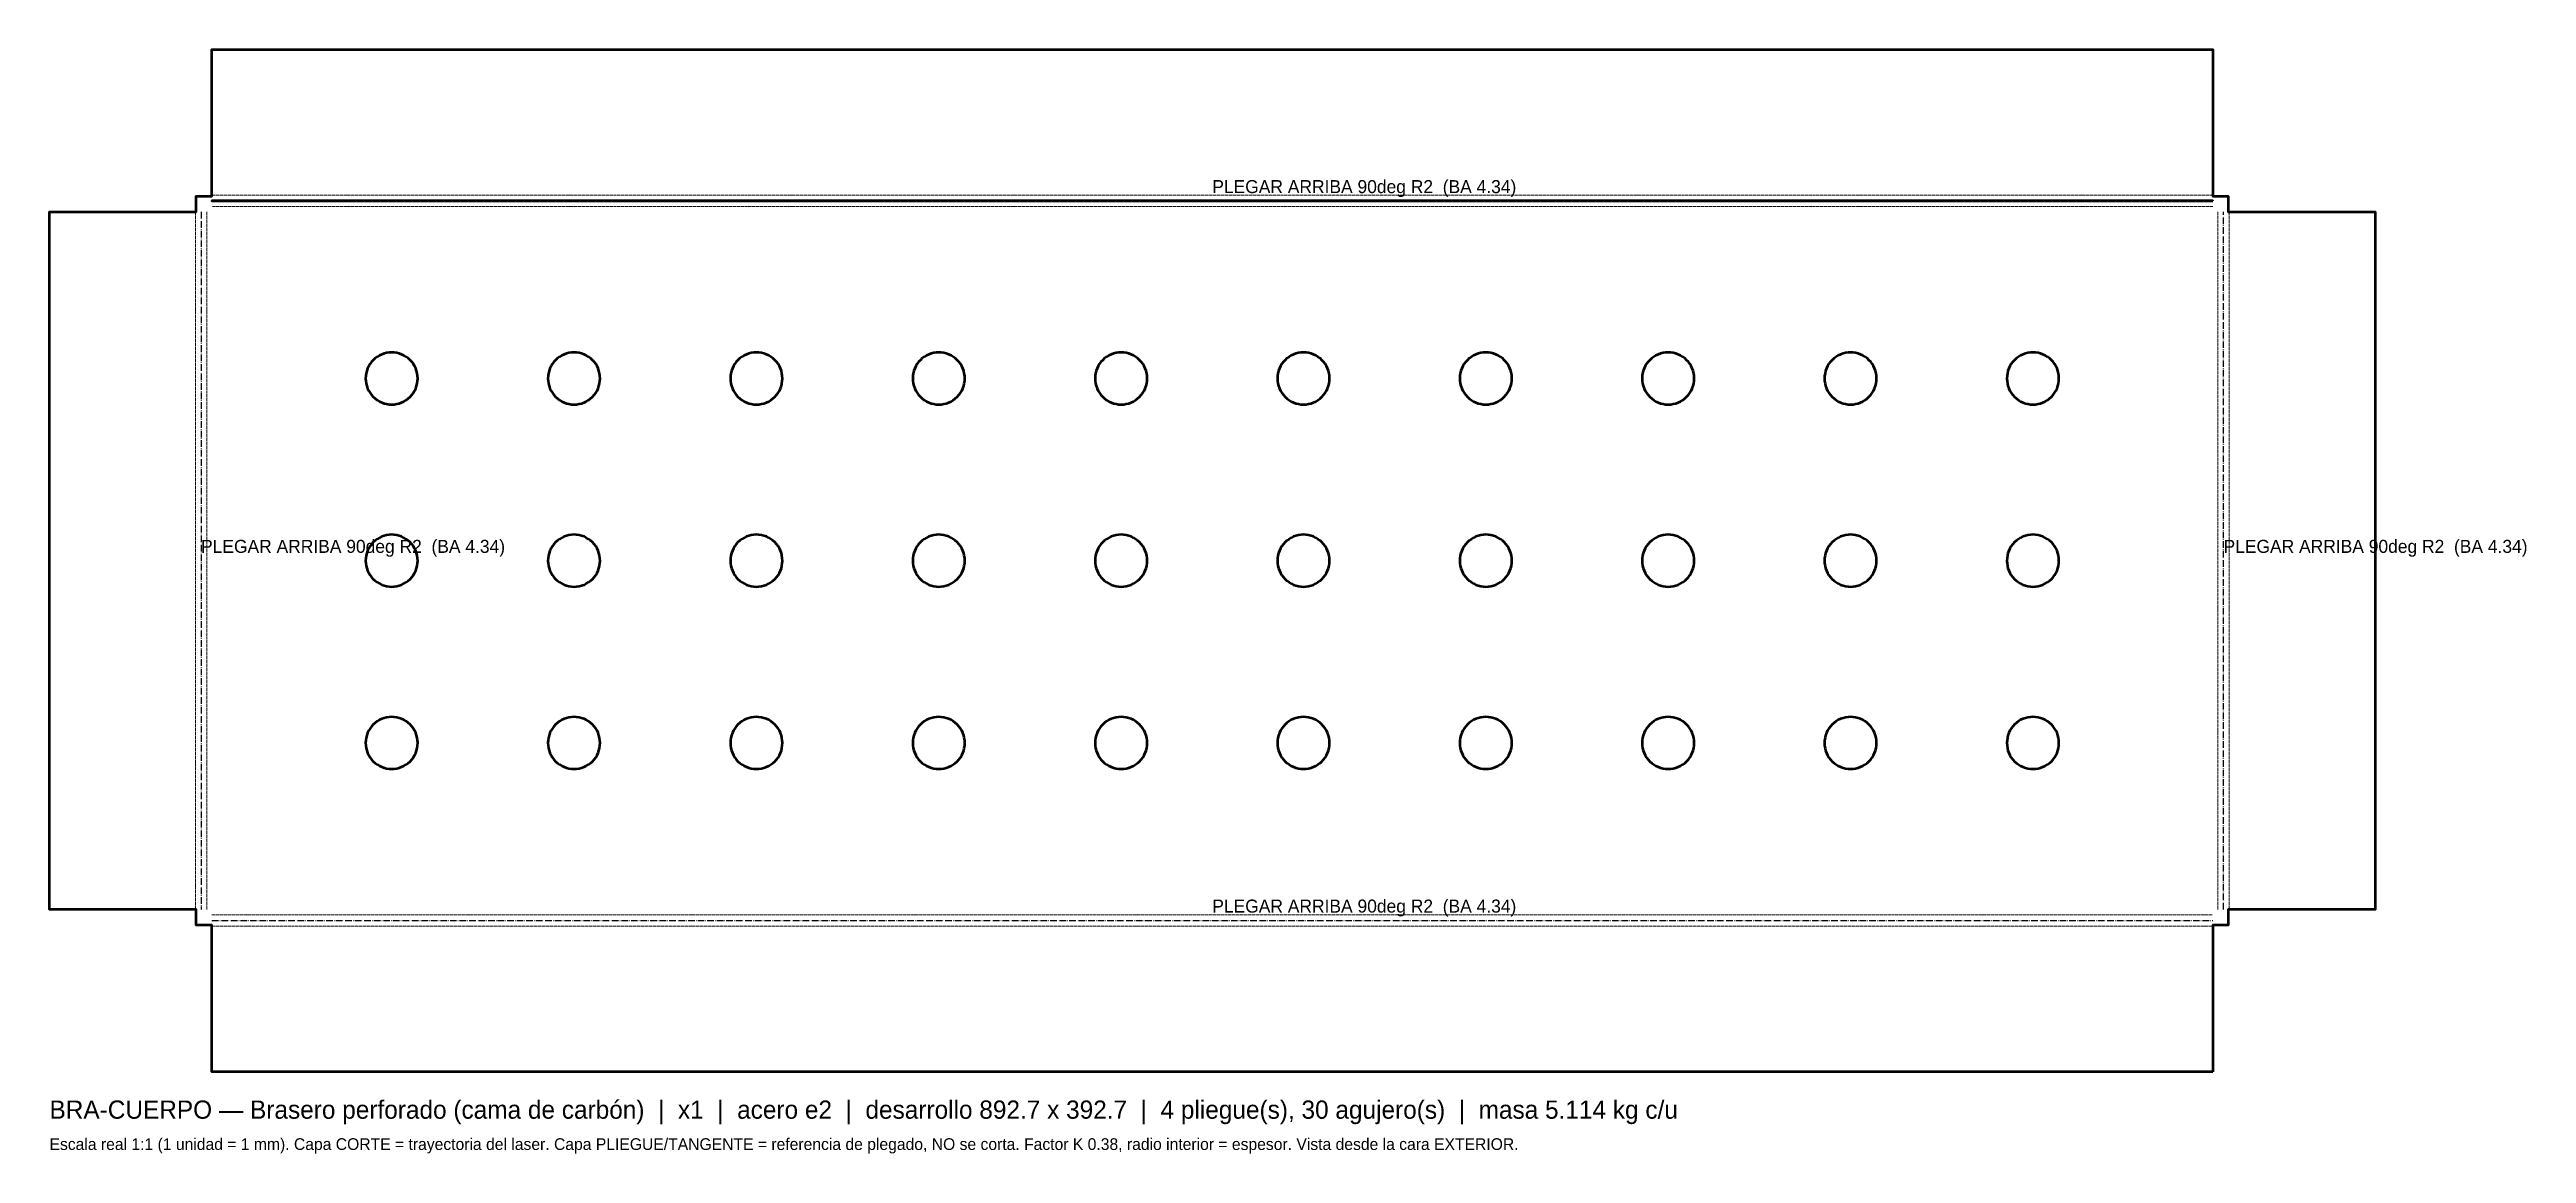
# Model space of a CAD drawing. Header units: millimetres. Extents: x -56 to 894, y -88 to 336.
import ezdxf

# ---------------------------------------------------------------- set-up
doc = ezdxf.new("R2010")
doc.units = ezdxf.units.MM
doc.linetypes.add('DASHDOT', pattern=[3.556, 2.54, -0.508, 0, -0.508])
doc.linetypes.add('DASHED', pattern=[1.524, 1.27, -0.254])
for name, color, linetype, lineweight in [('CORTE', 1, 'CONTINUOUS', 50), ('PLIEGUE', 5, 'DASHDOT', 25), ('TANGENTE', 8, 'DASHED', 13), ('TEXTO', 7, 'CONTINUOUS', 25)]:
    doc.layers.add(name, color=color, linetype=linetype, lineweight=lineweight)

msp = doc.modelspace()

# ---------------------------------------------------------------- linework, layer by layer
at = {"layer": 'CORTE'}
for points in [[(774, -56.34), (6, -56.34), (6, 0), (0, 0), (0, 6), (-56.34, 6), (-56.34, 274), (0, 274), (0, 280), (6, 280), (6, 336.34), (774, 336.34), (774, 280), (780, 280), (780, 274), (836.34, 274), (836.34, 6), (780, 6), (780, 0), (774, 0), (774, -56.34)], [(774, 278.17), (774, 278.17), (6, 278.17), (6, 278.17), (774, 278.17)], [(65.19, 211.95), (65.05, 210.98), (65, 210), (65.05, 209.02), (65.19, 208.05), (65.43, 207.1), (65.76, 206.17), (66.18, 205.29), (66.69, 204.44), (67.27, 203.66), (67.93, 202.93), (68.66, 202.27), (69.44, 201.69), (70.29, 201.18), (71.17, 200.76), (72.1, 200.43), (73.05, 200.19), (74.02, 200.05), (75, 200), (75.98, 200.05), (76.95, 200.19), (77.9, 200.43), (78.83, 200.76), (79.71, 201.18), (80.56, 201.69), (81.34, 202.27), (82.07, 202.93), (82.73, 203.66), (83.31, 204.44), (83.82, 205.29), (84.24, 206.17), (84.57, 207.1), (84.81, 208.05), (84.95, 209.02), (85, 210), (84.95, 210.98), (84.81, 211.95), (84.57, 212.9), (84.24, 213.83), (83.82, 214.71), (83.31, 215.56), (82.73, 216.34), (82.07, 217.07), (81.34, 217.73), (80.56, 218.31), (79.71, 218.82), (78.83, 219.24), (77.9, 219.57), (76.95, 219.81), (75.98, 219.95), (75, 220), (74.02, 219.95), (73.05, 219.81), (72.1, 219.57), (71.17, 219.24), (70.29, 218.82), (69.44, 218.31), (68.66, 217.73), (67.93, 217.07), (67.27, 216.34), (66.69, 215.56), (66.18, 214.71), (65.76, 213.83), (65.43, 212.9), (65.19, 211.95)], [(136.18, 214.71), (135.76, 213.83), (135.43, 212.9), (135.19, 211.95), (135.05, 210.98), (135, 210), (135.05, 209.02), (135.19, 208.05), (135.43, 207.1), (135.76, 206.17), (136.18, 205.29), (136.69, 204.44), (137.27, 203.66), (137.93, 202.93), (138.66, 202.27), (139.44, 201.69), (140.29, 201.18), (141.17, 200.76), (142.1, 200.43), (143.05, 200.19), (144.02, 200.05), (145, 200), (145.98, 200.05), (146.95, 200.19), (147.9, 200.43), (148.83, 200.76), (149.71, 201.18), (150.56, 201.69), (151.34, 202.27), (152.07, 202.93), (152.73, 203.66), (153.31, 204.44), (153.82, 205.29), (154.24, 206.17), (154.57, 207.1), (154.81, 208.05), (154.95, 209.02), (155, 210), (154.95, 210.98), (154.81, 211.95), (154.57, 212.9), (154.24, 213.83), (153.82, 214.71), (153.31, 215.56), (152.73, 216.34), (152.07, 217.07), (151.34, 217.73), (150.56, 218.31), (149.71, 218.82), (148.83, 219.24), (147.9, 219.57), (146.95, 219.81), (145.98, 219.95), (145, 220), (144.02, 219.95), (143.05, 219.81), (142.1, 219.57), (141.17, 219.24), (140.29, 218.82), (139.44, 218.31), (138.66, 217.73), (137.93, 217.07), (137.27, 216.34), (136.69, 215.56), (136.18, 214.71)], [(207.93, 217.07), (207.27, 216.34), (206.69, 215.56), (206.18, 214.71), (205.76, 213.83), (205.43, 212.9), (205.19, 211.95), (205.05, 210.98), (205, 210), (205.05, 209.02), (205.19, 208.05), (205.43, 207.1), (205.76, 206.17), (206.18, 205.29), (206.69, 204.44), (207.27, 203.66), (207.93, 202.93), (208.66, 202.27), (209.44, 201.69), (210.29, 201.18), (211.17, 200.76), (212.1, 200.43), (213.05, 200.19), (214.02, 200.05), (215, 200), (215.98, 200.05), (216.95, 200.19), (217.9, 200.43), (218.83, 200.76), (219.71, 201.18), (220.56, 201.69), (221.34, 202.27), (222.07, 202.93), (222.73, 203.66), (223.31, 204.44), (223.82, 205.29), (224.24, 206.17), (224.57, 207.1), (224.81, 208.05), (224.95, 209.02), (225, 210), (224.95, 210.98), (224.81, 211.95), (224.57, 212.9), (224.24, 213.83), (223.82, 214.71), (223.31, 215.56), (222.73, 216.34), (222.07, 217.07), (221.34, 217.73), (220.56, 218.31), (219.71, 218.82), (218.83, 219.24), (217.9, 219.57), (216.95, 219.81), (215.98, 219.95), (215, 220), (214.02, 219.95), (213.05, 219.81), (212.1, 219.57), (211.17, 219.24), (210.29, 218.82), (209.44, 218.31), (208.66, 217.73), (207.93, 217.07)], [(280.29, 218.82), (279.44, 218.31), (278.66, 217.73), (277.93, 217.07), (277.27, 216.34), (276.69, 215.56), (276.18, 214.71), (275.76, 213.83), (275.43, 212.9), (275.19, 211.95), (275.05, 210.98), (275, 210), (275.05, 209.02), (275.19, 208.05), (275.43, 207.1), (275.76, 206.17), (276.18, 205.29), (276.69, 204.44), (277.27, 203.66), (277.93, 202.93), (278.66, 202.27), (279.44, 201.69), (280.29, 201.18), (281.17, 200.76), (282.1, 200.43), (283.05, 200.19), (284.02, 200.05), (285, 200), (285.98, 200.05), (286.95, 200.19), (287.9, 200.43), (288.83, 200.76), (289.71, 201.18), (290.56, 201.69), (291.34, 202.27), (292.07, 202.93), (292.73, 203.66), (293.31, 204.44), (293.82, 205.29), (294.24, 206.17), (294.57, 207.1), (294.81, 208.05), (294.95, 209.02), (295, 210), (294.95, 210.98), (294.81, 211.95), (294.57, 212.9), (294.24, 213.83), (293.82, 214.71), (293.31, 215.56), (292.73, 216.34), (292.07, 217.07), (291.34, 217.73), (290.56, 218.31), (289.71, 218.82), (288.83, 219.24), (287.9, 219.57), (286.95, 219.81), (285.98, 219.95), (285, 220), (284.02, 219.95), (283.05, 219.81), (282.1, 219.57), (281.17, 219.24), (280.29, 218.82)], [(353.05, 219.81), (352.1, 219.57), (351.17, 219.24), (350.29, 218.82), (349.44, 218.31), (348.66, 217.73), (347.93, 217.07), (347.27, 216.34), (346.69, 215.56), (346.18, 214.71), (345.76, 213.83), (345.43, 212.9), (345.19, 211.95), (345.05, 210.98), (345, 210), (345.05, 209.02), (345.19, 208.05), (345.43, 207.1), (345.76, 206.17), (346.18, 205.29), (346.69, 204.44), (347.27, 203.66), (347.93, 202.93), (348.66, 202.27), (349.44, 201.69), (350.29, 201.18), (351.17, 200.76), (352.1, 200.43), (353.05, 200.19), (354.02, 200.05), (355, 200), (355.98, 200.05), (356.95, 200.19), (357.9, 200.43), (358.83, 200.76), (359.71, 201.18), (360.56, 201.69), (361.34, 202.27), (362.07, 202.93), (362.73, 203.66), (363.31, 204.44), (363.82, 205.29), (364.24, 206.17), (364.57, 207.1), (364.81, 208.05), (364.95, 209.02), (365, 210), (364.95, 210.98), (364.81, 211.95), (364.57, 212.9), (364.24, 213.83), (363.82, 214.71), (363.31, 215.56), (362.73, 216.34), (362.07, 217.07), (361.34, 217.73), (360.56, 218.31), (359.71, 218.82), (358.83, 219.24), (357.9, 219.57), (356.95, 219.81), (355.98, 219.95), (355, 220), (354.02, 219.95), (353.05, 219.81)], [(425.98, 219.95), (425, 220), (424.02, 219.95), (423.05, 219.81), (422.1, 219.57), (421.17, 219.24), (420.29, 218.82), (419.44, 218.31), (418.66, 217.73), (417.93, 217.07), (417.27, 216.34), (416.69, 215.56), (416.18, 214.71), (415.76, 213.83), (415.43, 212.9), (415.19, 211.95), (415.05, 210.98), (415, 210), (415.05, 209.02), (415.19, 208.05), (415.43, 207.1), (415.76, 206.17), (416.18, 205.29), (416.69, 204.44), (417.27, 203.66), (417.93, 202.93), (418.66, 202.27), (419.44, 201.69), (420.29, 201.18), (421.17, 200.76), (422.1, 200.43), (423.05, 200.19), (424.02, 200.05), (425, 200), (425.98, 200.05), (426.95, 200.19), (427.9, 200.43), (428.83, 200.76), (429.71, 201.18), (430.56, 201.69), (431.34, 202.27), (432.07, 202.93), (432.73, 203.66), (433.31, 204.44), (433.82, 205.29), (434.24, 206.17), (434.57, 207.1), (434.81, 208.05), (434.95, 209.02), (435, 210), (434.95, 210.98), (434.81, 211.95), (434.57, 212.9), (434.24, 213.83), (433.82, 214.71), (433.31, 215.56), (432.73, 216.34), (432.07, 217.07), (431.34, 217.73), (430.56, 218.31), (429.71, 218.82), (428.83, 219.24), (427.9, 219.57), (426.95, 219.81), (425.98, 219.95)], [(498.83, 219.24), (497.9, 219.57), (496.95, 219.81), (495.98, 219.95), (495, 220), (494.02, 219.95), (493.05, 219.81), (492.1, 219.57), (491.17, 219.24), (490.29, 218.82), (489.44, 218.31), (488.66, 217.73), (487.93, 217.07), (487.27, 216.34), (486.69, 215.56), (486.18, 214.71), (485.76, 213.83), (485.43, 212.9), (485.19, 211.95), (485.05, 210.98), (485, 210), (485.05, 209.02), (485.19, 208.05), (485.43, 207.1), (485.76, 206.17), (486.18, 205.29), (486.69, 204.44), (487.27, 203.66), (487.93, 202.93), (488.66, 202.27), (489.44, 201.69), (490.29, 201.18), (491.17, 200.76), (492.1, 200.43), (493.05, 200.19), (494.02, 200.05), (495, 200), (495.98, 200.05), (496.95, 200.19), (497.9, 200.43), (498.83, 200.76), (499.71, 201.18), (500.56, 201.69), (501.34, 202.27), (502.07, 202.93), (502.73, 203.66), (503.31, 204.44), (503.82, 205.29), (504.24, 206.17), (504.57, 207.1), (504.81, 208.05), (504.95, 209.02), (505, 210), (504.95, 210.98), (504.81, 211.95), (504.57, 212.9), (504.24, 213.83), (503.82, 214.71), (503.31, 215.56), (502.73, 216.34), (502.07, 217.07), (501.34, 217.73), (500.56, 218.31), (499.71, 218.82), (498.83, 219.24)], [(571.34, 217.73), (570.56, 218.31), (569.71, 218.82), (568.83, 219.24), (567.9, 219.57), (566.95, 219.81), (565.98, 219.95), (565, 220), (564.02, 219.95), (563.05, 219.81), (562.1, 219.57), (561.17, 219.24), (560.29, 218.82), (559.44, 218.31), (558.66, 217.73), (557.93, 217.07), (557.27, 216.34), (556.69, 215.56), (556.18, 214.71), (555.76, 213.83), (555.43, 212.9), (555.19, 211.95), (555.05, 210.98), (555, 210), (555.05, 209.02), (555.19, 208.05), (555.43, 207.1), (555.76, 206.17), (556.18, 205.29), (556.69, 204.44), (557.27, 203.66), (557.93, 202.93), (558.66, 202.27), (559.44, 201.69), (560.29, 201.18), (561.17, 200.76), (562.1, 200.43), (563.05, 200.19), (564.02, 200.05), (565, 200), (565.98, 200.05), (566.95, 200.19), (567.9, 200.43), (568.83, 200.76), (569.71, 201.18), (570.56, 201.69), (571.34, 202.27), (572.07, 202.93), (572.73, 203.66), (573.31, 204.44), (573.82, 205.29), (574.24, 206.17), (574.57, 207.1), (574.81, 208.05), (574.95, 209.02), (575, 210), (574.95, 210.98), (574.81, 211.95), (574.57, 212.9), (574.24, 213.83), (573.82, 214.71), (573.31, 215.56), (572.73, 216.34), (572.07, 217.07), (571.34, 217.73)], [(643.31, 215.56), (642.73, 216.34), (642.07, 217.07), (641.34, 217.73), (640.56, 218.31), (639.71, 218.82), (638.83, 219.24), (637.9, 219.57), (636.95, 219.81), (635.98, 219.95), (635, 220), (634.02, 219.95), (633.05, 219.81), (632.1, 219.57), (631.17, 219.24), (630.29, 218.82), (629.44, 218.31), (628.66, 217.73), (627.93, 217.07), (627.27, 216.34), (626.69, 215.56), (626.18, 214.71), (625.76, 213.83), (625.43, 212.9), (625.19, 211.95), (625.05, 210.98), (625, 210), (625.05, 209.02), (625.19, 208.05), (625.43, 207.1), (625.76, 206.17), (626.18, 205.29), (626.69, 204.44), (627.27, 203.66), (627.93, 202.93), (628.66, 202.27), (629.44, 201.69), (630.29, 201.18), (631.17, 200.76), (632.1, 200.43), (633.05, 200.19), (634.02, 200.05), (635, 200), (635.98, 200.05), (636.95, 200.19), (637.9, 200.43), (638.83, 200.76), (639.71, 201.18), (640.56, 201.69), (641.34, 202.27), (642.07, 202.93), (642.73, 203.66), (643.31, 204.44), (643.82, 205.29), (644.24, 206.17), (644.57, 207.1), (644.81, 208.05), (644.95, 209.02), (645, 210), (644.95, 210.98), (644.81, 211.95), (644.57, 212.9), (644.24, 213.83), (643.82, 214.71), (643.31, 215.56)], [(714.57, 212.9), (714.24, 213.83), (713.82, 214.71), (713.31, 215.56), (712.73, 216.34), (712.07, 217.07), (711.34, 217.73), (710.56, 218.31), (709.71, 218.82), (708.83, 219.24), (707.9, 219.57), (706.95, 219.81), (705.98, 219.95), (705, 220), (704.02, 219.95), (703.05, 219.81), (702.1, 219.57), (701.17, 219.24), (700.29, 218.82), (699.44, 218.31), (698.66, 217.73), (697.93, 217.07), (697.27, 216.34), (696.69, 215.56), (696.18, 214.71), (695.76, 213.83), (695.43, 212.9), (695.19, 211.95), (695.05, 210.98), (695, 210), (695.05, 209.02), (695.19, 208.05), (695.43, 207.1), (695.76, 206.17), (696.18, 205.29), (696.69, 204.44), (697.27, 203.66), (697.93, 202.93), (698.66, 202.27), (699.44, 201.69), (700.29, 201.18), (701.17, 200.76), (702.1, 200.43), (703.05, 200.19), (704.02, 200.05), (705, 200), (705.98, 200.05), (706.95, 200.19), (707.9, 200.43), (708.83, 200.76), (709.71, 201.18), (710.56, 201.69), (711.34, 202.27), (712.07, 202.93), (712.73, 203.66), (713.31, 204.44), (713.82, 205.29), (714.24, 206.17), (714.57, 207.1), (714.81, 208.05), (714.95, 209.02), (715, 210), (714.95, 210.98), (714.81, 211.95), (714.57, 212.9)], [(65.05, 140.98), (65, 140), (65.05, 139.02), (65.19, 138.05), (65.43, 137.1), (65.76, 136.17), (66.18, 135.29), (66.69, 134.44), (67.27, 133.66), (67.93, 132.93), (68.66, 132.27), (69.44, 131.69), (70.29, 131.18), (71.17, 130.76), (72.1, 130.43), (73.05, 130.19), (74.02, 130.05), (75, 130), (75.98, 130.05), (76.95, 130.19), (77.9, 130.43), (78.83, 130.76), (79.71, 131.18), (80.56, 131.69), (81.34, 132.27), (82.07, 132.93), (82.73, 133.66), (83.31, 134.44), (83.82, 135.29), (84.24, 136.17), (84.57, 137.1), (84.81, 138.05), (84.95, 139.02), (85, 140), (84.95, 140.98), (84.81, 141.95), (84.57, 142.9), (84.24, 143.83), (83.82, 144.71), (83.31, 145.56), (82.73, 146.34), (82.07, 147.07), (81.34, 147.73), (80.56, 148.31), (79.71, 148.82), (78.83, 149.24), (77.9, 149.57), (76.95, 149.81), (75.98, 149.95), (75, 150), (74.02, 149.95), (73.05, 149.81), (72.1, 149.57), (71.17, 149.24), (70.29, 148.82), (69.44, 148.31), (68.66, 147.73), (67.93, 147.07), (67.27, 146.34), (66.69, 145.56), (66.18, 144.71), (65.76, 143.83), (65.43, 142.9), (65.19, 141.95), (65.05, 140.98)], [(135.76, 143.83), (135.43, 142.9), (135.19, 141.95), (135.05, 140.98), (135, 140), (135.05, 139.02), (135.19, 138.05), (135.43, 137.1), (135.76, 136.17), (136.18, 135.29), (136.69, 134.44), (137.27, 133.66), (137.93, 132.93), (138.66, 132.27), (139.44, 131.69), (140.29, 131.18), (141.17, 130.76), (142.1, 130.43), (143.05, 130.19), (144.02, 130.05), (145, 130), (145.98, 130.05), (146.95, 130.19), (147.9, 130.43), (148.83, 130.76), (149.71, 131.18), (150.56, 131.69), (151.34, 132.27), (152.07, 132.93), (152.73, 133.66), (153.31, 134.44), (153.82, 135.29), (154.24, 136.17), (154.57, 137.1), (154.81, 138.05), (154.95, 139.02), (155, 140), (154.95, 140.98), (154.81, 141.95), (154.57, 142.9), (154.24, 143.83), (153.82, 144.71), (153.31, 145.56), (152.73, 146.34), (152.07, 147.07), (151.34, 147.73), (150.56, 148.31), (149.71, 148.82), (148.83, 149.24), (147.9, 149.57), (146.95, 149.81), (145.98, 149.95), (145, 150), (144.02, 149.95), (143.05, 149.81), (142.1, 149.57), (141.17, 149.24), (140.29, 148.82), (139.44, 148.31), (138.66, 147.73), (137.93, 147.07), (137.27, 146.34), (136.69, 145.56), (136.18, 144.71), (135.76, 143.83)], [(207.27, 146.34), (206.69, 145.56), (206.18, 144.71), (205.76, 143.83), (205.43, 142.9), (205.19, 141.95), (205.05, 140.98), (205, 140), (205.05, 139.02), (205.19, 138.05), (205.43, 137.1), (205.76, 136.17), (206.18, 135.29), (206.69, 134.44), (207.27, 133.66), (207.93, 132.93), (208.66, 132.27), (209.44, 131.69), (210.29, 131.18), (211.17, 130.76), (212.1, 130.43), (213.05, 130.19), (214.02, 130.05), (215, 130), (215.98, 130.05), (216.95, 130.19), (217.9, 130.43), (218.83, 130.76), (219.71, 131.18), (220.56, 131.69), (221.34, 132.27), (222.07, 132.93), (222.73, 133.66), (223.31, 134.44), (223.82, 135.29), (224.24, 136.17), (224.57, 137.1), (224.81, 138.05), (224.95, 139.02), (225, 140), (224.95, 140.98), (224.81, 141.95), (224.57, 142.9), (224.24, 143.83), (223.82, 144.71), (223.31, 145.56), (222.73, 146.34), (222.07, 147.07), (221.34, 147.73), (220.56, 148.31), (219.71, 148.82), (218.83, 149.24), (217.9, 149.57), (216.95, 149.81), (215.98, 149.95), (215, 150), (214.02, 149.95), (213.05, 149.81), (212.1, 149.57), (211.17, 149.24), (210.29, 148.82), (209.44, 148.31), (208.66, 147.73), (207.93, 147.07), (207.27, 146.34)], [(279.44, 148.31), (278.66, 147.73), (277.93, 147.07), (277.27, 146.34), (276.69, 145.56), (276.18, 144.71), (275.76, 143.83), (275.43, 142.9), (275.19, 141.95), (275.05, 140.98), (275, 140), (275.05, 139.02), (275.19, 138.05), (275.43, 137.1), (275.76, 136.17), (276.18, 135.29), (276.69, 134.44), (277.27, 133.66), (277.93, 132.93), (278.66, 132.27), (279.44, 131.69), (280.29, 131.18), (281.17, 130.76), (282.1, 130.43), (283.05, 130.19), (284.02, 130.05), (285, 130), (285.98, 130.05), (286.95, 130.19), (287.9, 130.43), (288.83, 130.76), (289.71, 131.18), (290.56, 131.69), (291.34, 132.27), (292.07, 132.93), (292.73, 133.66), (293.31, 134.44), (293.82, 135.29), (294.24, 136.17), (294.57, 137.1), (294.81, 138.05), (294.95, 139.02), (295, 140), (294.95, 140.98), (294.81, 141.95), (294.57, 142.9), (294.24, 143.83), (293.82, 144.71), (293.31, 145.56), (292.73, 146.34), (292.07, 147.07), (291.34, 147.73), (290.56, 148.31), (289.71, 148.82), (288.83, 149.24), (287.9, 149.57), (286.95, 149.81), (285.98, 149.95), (285, 150), (284.02, 149.95), (283.05, 149.81), (282.1, 149.57), (281.17, 149.24), (280.29, 148.82), (279.44, 148.31)], [(352.1, 149.57), (351.17, 149.24), (350.29, 148.82), (349.44, 148.31), (348.66, 147.73), (347.93, 147.07), (347.27, 146.34), (346.69, 145.56), (346.18, 144.71), (345.76, 143.83), (345.43, 142.9), (345.19, 141.95), (345.05, 140.98), (345, 140), (345.05, 139.02), (345.19, 138.05), (345.43, 137.1), (345.76, 136.17), (346.18, 135.29), (346.69, 134.44), (347.27, 133.66), (347.93, 132.93), (348.66, 132.27), (349.44, 131.69), (350.29, 131.18), (351.17, 130.76), (352.1, 130.43), (353.05, 130.19), (354.02, 130.05), (355, 130), (355.98, 130.05), (356.95, 130.19), (357.9, 130.43), (358.83, 130.76), (359.71, 131.18), (360.56, 131.69), (361.34, 132.27), (362.07, 132.93), (362.73, 133.66), (363.31, 134.44), (363.82, 135.29), (364.24, 136.17), (364.57, 137.1), (364.81, 138.05), (364.95, 139.02), (365, 140), (364.95, 140.98), (364.81, 141.95), (364.57, 142.9), (364.24, 143.83), (363.82, 144.71), (363.31, 145.56), (362.73, 146.34), (362.07, 147.07), (361.34, 147.73), (360.56, 148.31), (359.71, 148.82), (358.83, 149.24), (357.9, 149.57), (356.95, 149.81), (355.98, 149.95), (355, 150), (354.02, 149.95), (353.05, 149.81), (352.1, 149.57)], [(425, 150), (424.02, 149.95), (423.05, 149.81), (422.1, 149.57), (421.17, 149.24), (420.29, 148.82), (419.44, 148.31), (418.66, 147.73), (417.93, 147.07), (417.27, 146.34), (416.69, 145.56), (416.18, 144.71), (415.76, 143.83), (415.43, 142.9), (415.19, 141.95), (415.05, 140.98), (415, 140), (415.05, 139.02), (415.19, 138.05), (415.43, 137.1), (415.76, 136.17), (416.18, 135.29), (416.69, 134.44), (417.27, 133.66), (417.93, 132.93), (418.66, 132.27), (419.44, 131.69), (420.29, 131.18), (421.17, 130.76), (422.1, 130.43), (423.05, 130.19), (424.02, 130.05), (425, 130), (425.98, 130.05), (426.95, 130.19), (427.9, 130.43), (428.83, 130.76), (429.71, 131.18), (430.56, 131.69), (431.34, 132.27), (432.07, 132.93), (432.73, 133.66), (433.31, 134.44), (433.82, 135.29), (434.24, 136.17), (434.57, 137.1), (434.81, 138.05), (434.95, 139.02), (435, 140), (434.95, 140.98), (434.81, 141.95), (434.57, 142.9), (434.24, 143.83), (433.82, 144.71), (433.31, 145.56), (432.73, 146.34), (432.07, 147.07), (431.34, 147.73), (430.56, 148.31), (429.71, 148.82), (428.83, 149.24), (427.9, 149.57), (426.95, 149.81), (425.98, 149.95), (425, 150)], [(497.9, 149.57), (496.95, 149.81), (495.98, 149.95), (495, 150), (494.02, 149.95), (493.05, 149.81), (492.1, 149.57), (491.17, 149.24), (490.29, 148.82), (489.44, 148.31), (488.66, 147.73), (487.93, 147.07), (487.27, 146.34), (486.69, 145.56), (486.18, 144.71), (485.76, 143.83), (485.43, 142.9), (485.19, 141.95), (485.05, 140.98), (485, 140), (485.05, 139.02), (485.19, 138.05), (485.43, 137.1), (485.76, 136.17), (486.18, 135.29), (486.69, 134.44), (487.27, 133.66), (487.93, 132.93), (488.66, 132.27), (489.44, 131.69), (490.29, 131.18), (491.17, 130.76), (492.1, 130.43), (493.05, 130.19), (494.02, 130.05), (495, 130), (495.98, 130.05), (496.95, 130.19), (497.9, 130.43), (498.83, 130.76), (499.71, 131.18), (500.56, 131.69), (501.34, 132.27), (502.07, 132.93), (502.73, 133.66), (503.31, 134.44), (503.82, 135.29), (504.24, 136.17), (504.57, 137.1), (504.81, 138.05), (504.95, 139.02), (505, 140), (504.95, 140.98), (504.81, 141.95), (504.57, 142.9), (504.24, 143.83), (503.82, 144.71), (503.31, 145.56), (502.73, 146.34), (502.07, 147.07), (501.34, 147.73), (500.56, 148.31), (499.71, 148.82), (498.83, 149.24), (497.9, 149.57)], [(570.56, 148.31), (569.71, 148.82), (568.83, 149.24), (567.9, 149.57), (566.95, 149.81), (565.98, 149.95), (565, 150), (564.02, 149.95), (563.05, 149.81), (562.1, 149.57), (561.17, 149.24), (560.29, 148.82), (559.44, 148.31), (558.66, 147.73), (557.93, 147.07), (557.27, 146.34), (556.69, 145.56), (556.18, 144.71), (555.76, 143.83), (555.43, 142.9), (555.19, 141.95), (555.05, 140.98), (555, 140), (555.05, 139.02), (555.19, 138.05), (555.43, 137.1), (555.76, 136.17), (556.18, 135.29), (556.69, 134.44), (557.27, 133.66), (557.93, 132.93), (558.66, 132.27), (559.44, 131.69), (560.29, 131.18), (561.17, 130.76), (562.1, 130.43), (563.05, 130.19), (564.02, 130.05), (565, 130), (565.98, 130.05), (566.95, 130.19), (567.9, 130.43), (568.83, 130.76), (569.71, 131.18), (570.56, 131.69), (571.34, 132.27), (572.07, 132.93), (572.73, 133.66), (573.31, 134.44), (573.82, 135.29), (574.24, 136.17), (574.57, 137.1), (574.81, 138.05), (574.95, 139.02), (575, 140), (574.95, 140.98), (574.81, 141.95), (574.57, 142.9), (574.24, 143.83), (573.82, 144.71), (573.31, 145.56), (572.73, 146.34), (572.07, 147.07), (571.34, 147.73), (570.56, 148.31)], [(642.73, 146.34), (642.07, 147.07), (641.34, 147.73), (640.56, 148.31), (639.71, 148.82), (638.83, 149.24), (637.9, 149.57), (636.95, 149.81), (635.98, 149.95), (635, 150), (634.02, 149.95), (633.05, 149.81), (632.1, 149.57), (631.17, 149.24), (630.29, 148.82), (629.44, 148.31), (628.66, 147.73), (627.93, 147.07), (627.27, 146.34), (626.69, 145.56), (626.18, 144.71), (625.76, 143.83), (625.43, 142.9), (625.19, 141.95), (625.05, 140.98), (625, 140), (625.05, 139.02), (625.19, 138.05), (625.43, 137.1), (625.76, 136.17), (626.18, 135.29), (626.69, 134.44), (627.27, 133.66), (627.93, 132.93), (628.66, 132.27), (629.44, 131.69), (630.29, 131.18), (631.17, 130.76), (632.1, 130.43), (633.05, 130.19), (634.02, 130.05), (635, 130), (635.98, 130.05), (636.95, 130.19), (637.9, 130.43), (638.83, 130.76), (639.71, 131.18), (640.56, 131.69), (641.34, 132.27), (642.07, 132.93), (642.73, 133.66), (643.31, 134.44), (643.82, 135.29), (644.24, 136.17), (644.57, 137.1), (644.81, 138.05), (644.95, 139.02), (645, 140), (644.95, 140.98), (644.81, 141.95), (644.57, 142.9), (644.24, 143.83), (643.82, 144.71), (643.31, 145.56), (642.73, 146.34)], [(714.24, 143.83), (713.82, 144.71), (713.31, 145.56), (712.73, 146.34), (712.07, 147.07), (711.34, 147.73), (710.56, 148.31), (709.71, 148.82), (708.83, 149.24), (707.9, 149.57), (706.95, 149.81), (705.98, 149.95), (705, 150), (704.02, 149.95), (703.05, 149.81), (702.1, 149.57), (701.17, 149.24), (700.29, 148.82), (699.44, 148.31), (698.66, 147.73), (697.93, 147.07), (697.27, 146.34), (696.69, 145.56), (696.18, 144.71), (695.76, 143.83), (695.43, 142.9), (695.19, 141.95), (695.05, 140.98), (695, 140), (695.05, 139.02), (695.19, 138.05), (695.43, 137.1), (695.76, 136.17), (696.18, 135.29), (696.69, 134.44), (697.27, 133.66), (697.93, 132.93), (698.66, 132.27), (699.44, 131.69), (700.29, 131.18), (701.17, 130.76), (702.1, 130.43), (703.05, 130.19), (704.02, 130.05), (705, 130), (705.98, 130.05), (706.95, 130.19), (707.9, 130.43), (708.83, 130.76), (709.71, 131.18), (710.56, 131.69), (711.34, 132.27), (712.07, 132.93), (712.73, 133.66), (713.31, 134.44), (713.82, 135.29), (714.24, 136.17), (714.57, 137.1), (714.81, 138.05), (714.95, 139.02), (715, 140), (714.95, 140.98), (714.81, 141.95), (714.57, 142.9), (714.24, 143.83)], [(65, 70), (65.05, 69.02), (65.19, 68.05), (65.43, 67.1), (65.76, 66.17), (66.18, 65.29), (66.69, 64.44), (67.27, 63.66), (67.93, 62.93), (68.66, 62.27), (69.44, 61.69), (70.29, 61.18), (71.17, 60.76), (72.1, 60.43), (73.05, 60.19), (74.02, 60.05), (75, 60), (75.98, 60.05), (76.95, 60.19), (77.9, 60.43), (78.83, 60.76), (79.71, 61.18), (80.56, 61.69), (81.34, 62.27), (82.07, 62.93), (82.73, 63.66), (83.31, 64.44), (83.82, 65.29), (84.24, 66.17), (84.57, 67.1), (84.81, 68.05), (84.95, 69.02), (85, 70), (84.95, 70.98), (84.81, 71.95), (84.57, 72.9), (84.24, 73.83), (83.82, 74.71), (83.31, 75.56), (82.73, 76.34), (82.07, 77.07), (81.34, 77.73), (80.56, 78.31), (79.71, 78.82), (78.83, 79.24), (77.9, 79.57), (76.95, 79.81), (75.98, 79.95), (75, 80), (74.02, 79.95), (73.05, 79.81), (72.1, 79.57), (71.17, 79.24), (70.29, 78.82), (69.44, 78.31), (68.66, 77.73), (67.93, 77.07), (67.27, 76.34), (66.69, 75.56), (66.18, 74.71), (65.76, 73.83), (65.43, 72.9), (65.19, 71.95), (65.05, 70.98), (65, 70)], [(135.43, 72.9), (135.19, 71.95), (135.05, 70.98), (135, 70), (135.05, 69.02), (135.19, 68.05), (135.43, 67.1), (135.76, 66.17), (136.18, 65.29), (136.69, 64.44), (137.27, 63.66), (137.93, 62.93), (138.66, 62.27), (139.44, 61.69), (140.29, 61.18), (141.17, 60.76), (142.1, 60.43), (143.05, 60.19), (144.02, 60.05), (145, 60), (145.98, 60.05), (146.95, 60.19), (147.9, 60.43), (148.83, 60.76), (149.71, 61.18), (150.56, 61.69), (151.34, 62.27), (152.07, 62.93), (152.73, 63.66), (153.31, 64.44), (153.82, 65.29), (154.24, 66.17), (154.57, 67.1), (154.81, 68.05), (154.95, 69.02), (155, 70), (154.95, 70.98), (154.81, 71.95), (154.57, 72.9), (154.24, 73.83), (153.82, 74.71), (153.31, 75.56), (152.73, 76.34), (152.07, 77.07), (151.34, 77.73), (150.56, 78.31), (149.71, 78.82), (148.83, 79.24), (147.9, 79.57), (146.95, 79.81), (145.98, 79.95), (145, 80), (144.02, 79.95), (143.05, 79.81), (142.1, 79.57), (141.17, 79.24), (140.29, 78.82), (139.44, 78.31), (138.66, 77.73), (137.93, 77.07), (137.27, 76.34), (136.69, 75.56), (136.18, 74.71), (135.76, 73.83), (135.43, 72.9)], [(206.69, 75.56), (206.18, 74.71), (205.76, 73.83), (205.43, 72.9), (205.19, 71.95), (205.05, 70.98), (205, 70), (205.05, 69.02), (205.19, 68.05), (205.43, 67.1), (205.76, 66.17), (206.18, 65.29), (206.69, 64.44), (207.27, 63.66), (207.93, 62.93), (208.66, 62.27), (209.44, 61.69), (210.29, 61.18), (211.17, 60.76), (212.1, 60.43), (213.05, 60.19), (214.02, 60.05), (215, 60), (215.98, 60.05), (216.95, 60.19), (217.9, 60.43), (218.83, 60.76), (219.71, 61.18), (220.56, 61.69), (221.34, 62.27), (222.07, 62.93), (222.73, 63.66), (223.31, 64.44), (223.82, 65.29), (224.24, 66.17), (224.57, 67.1), (224.81, 68.05), (224.95, 69.02), (225, 70), (224.95, 70.98), (224.81, 71.95), (224.57, 72.9), (224.24, 73.83), (223.82, 74.71), (223.31, 75.56), (222.73, 76.34), (222.07, 77.07), (221.34, 77.73), (220.56, 78.31), (219.71, 78.82), (218.83, 79.24), (217.9, 79.57), (216.95, 79.81), (215.98, 79.95), (215, 80), (214.02, 79.95), (213.05, 79.81), (212.1, 79.57), (211.17, 79.24), (210.29, 78.82), (209.44, 78.31), (208.66, 77.73), (207.93, 77.07), (207.27, 76.34), (206.69, 75.56)], [(278.66, 77.73), (277.93, 77.07), (277.27, 76.34), (276.69, 75.56), (276.18, 74.71), (275.76, 73.83), (275.43, 72.9), (275.19, 71.95), (275.05, 70.98), (275, 70), (275.05, 69.02), (275.19, 68.05), (275.43, 67.1), (275.76, 66.17), (276.18, 65.29), (276.69, 64.44), (277.27, 63.66), (277.93, 62.93), (278.66, 62.27), (279.44, 61.69), (280.29, 61.18), (281.17, 60.76), (282.1, 60.43), (283.05, 60.19), (284.02, 60.05), (285, 60), (285.98, 60.05), (286.95, 60.19), (287.9, 60.43), (288.83, 60.76), (289.71, 61.18), (290.56, 61.69), (291.34, 62.27), (292.07, 62.93), (292.73, 63.66), (293.31, 64.44), (293.82, 65.29), (294.24, 66.17), (294.57, 67.1), (294.81, 68.05), (294.95, 69.02), (295, 70), (294.95, 70.98), (294.81, 71.95), (294.57, 72.9), (294.24, 73.83), (293.82, 74.71), (293.31, 75.56), (292.73, 76.34), (292.07, 77.07), (291.34, 77.73), (290.56, 78.31), (289.71, 78.82), (288.83, 79.24), (287.9, 79.57), (286.95, 79.81), (285.98, 79.95), (285, 80), (284.02, 79.95), (283.05, 79.81), (282.1, 79.57), (281.17, 79.24), (280.29, 78.82), (279.44, 78.31), (278.66, 77.73)], [(351.17, 79.24), (350.29, 78.82), (349.44, 78.31), (348.66, 77.73), (347.93, 77.07), (347.27, 76.34), (346.69, 75.56), (346.18, 74.71), (345.76, 73.83), (345.43, 72.9), (345.19, 71.95), (345.05, 70.98), (345, 70), (345.05, 69.02), (345.19, 68.05), (345.43, 67.1), (345.76, 66.17), (346.18, 65.29), (346.69, 64.44), (347.27, 63.66), (347.93, 62.93), (348.66, 62.27), (349.44, 61.69), (350.29, 61.18), (351.17, 60.76), (352.1, 60.43), (353.05, 60.19), (354.02, 60.05), (355, 60), (355.98, 60.05), (356.95, 60.19), (357.9, 60.43), (358.83, 60.76), (359.71, 61.18), (360.56, 61.69), (361.34, 62.27), (362.07, 62.93), (362.73, 63.66), (363.31, 64.44), (363.82, 65.29), (364.24, 66.17), (364.57, 67.1), (364.81, 68.05), (364.95, 69.02), (365, 70), (364.95, 70.98), (364.81, 71.95), (364.57, 72.9), (364.24, 73.83), (363.82, 74.71), (363.31, 75.56), (362.73, 76.34), (362.07, 77.07), (361.34, 77.73), (360.56, 78.31), (359.71, 78.82), (358.83, 79.24), (357.9, 79.57), (356.95, 79.81), (355.98, 79.95), (355, 80), (354.02, 79.95), (353.05, 79.81), (352.1, 79.57), (351.17, 79.24)], [(424.02, 79.95), (423.05, 79.81), (422.1, 79.57), (421.17, 79.24), (420.29, 78.82), (419.44, 78.31), (418.66, 77.73), (417.93, 77.07), (417.27, 76.34), (416.69, 75.56), (416.18, 74.71), (415.76, 73.83), (415.43, 72.9), (415.19, 71.95), (415.05, 70.98), (415, 70), (415.05, 69.02), (415.19, 68.05), (415.43, 67.1), (415.76, 66.17), (416.18, 65.29), (416.69, 64.44), (417.27, 63.66), (417.93, 62.93), (418.66, 62.27), (419.44, 61.69), (420.29, 61.18), (421.17, 60.76), (422.1, 60.43), (423.05, 60.19), (424.02, 60.05), (425, 60), (425.98, 60.05), (426.95, 60.19), (427.9, 60.43), (428.83, 60.76), (429.71, 61.18), (430.56, 61.69), (431.34, 62.27), (432.07, 62.93), (432.73, 63.66), (433.31, 64.44), (433.82, 65.29), (434.24, 66.17), (434.57, 67.1), (434.81, 68.05), (434.95, 69.02), (435, 70), (434.95, 70.98), (434.81, 71.95), (434.57, 72.9), (434.24, 73.83), (433.82, 74.71), (433.31, 75.56), (432.73, 76.34), (432.07, 77.07), (431.34, 77.73), (430.56, 78.31), (429.71, 78.82), (428.83, 79.24), (427.9, 79.57), (426.95, 79.81), (425.98, 79.95), (425, 80), (424.02, 79.95)], [(496.95, 79.81), (495.98, 79.95), (495, 80), (494.02, 79.95), (493.05, 79.81), (492.1, 79.57), (491.17, 79.24), (490.29, 78.82), (489.44, 78.31), (488.66, 77.73), (487.93, 77.07), (487.27, 76.34), (486.69, 75.56), (486.18, 74.71), (485.76, 73.83), (485.43, 72.9), (485.19, 71.95), (485.05, 70.98), (485, 70), (485.05, 69.02), (485.19, 68.05), (485.43, 67.1), (485.76, 66.17), (486.18, 65.29), (486.69, 64.44), (487.27, 63.66), (487.93, 62.93), (488.66, 62.27), (489.44, 61.69), (490.29, 61.18), (491.17, 60.76), (492.1, 60.43), (493.05, 60.19), (494.02, 60.05), (495, 60), (495.98, 60.05), (496.95, 60.19), (497.9, 60.43), (498.83, 60.76), (499.71, 61.18), (500.56, 61.69), (501.34, 62.27), (502.07, 62.93), (502.73, 63.66), (503.31, 64.44), (503.82, 65.29), (504.24, 66.17), (504.57, 67.1), (504.81, 68.05), (504.95, 69.02), (505, 70), (504.95, 70.98), (504.81, 71.95), (504.57, 72.9), (504.24, 73.83), (503.82, 74.71), (503.31, 75.56), (502.73, 76.34), (502.07, 77.07), (501.34, 77.73), (500.56, 78.31), (499.71, 78.82), (498.83, 79.24), (497.9, 79.57), (496.95, 79.81)], [(569.71, 78.82), (568.83, 79.24), (567.9, 79.57), (566.95, 79.81), (565.98, 79.95), (565, 80), (564.02, 79.95), (563.05, 79.81), (562.1, 79.57), (561.17, 79.24), (560.29, 78.82), (559.44, 78.31), (558.66, 77.73), (557.93, 77.07), (557.27, 76.34), (556.69, 75.56), (556.18, 74.71), (555.76, 73.83), (555.43, 72.9), (555.19, 71.95), (555.05, 70.98), (555, 70), (555.05, 69.02), (555.19, 68.05), (555.43, 67.1), (555.76, 66.17), (556.18, 65.29), (556.69, 64.44), (557.27, 63.66), (557.93, 62.93), (558.66, 62.27), (559.44, 61.69), (560.29, 61.18), (561.17, 60.76), (562.1, 60.43), (563.05, 60.19), (564.02, 60.05), (565, 60), (565.98, 60.05), (566.95, 60.19), (567.9, 60.43), (568.83, 60.76), (569.71, 61.18), (570.56, 61.69), (571.34, 62.27), (572.07, 62.93), (572.73, 63.66), (573.31, 64.44), (573.82, 65.29), (574.24, 66.17), (574.57, 67.1), (574.81, 68.05), (574.95, 69.02), (575, 70), (574.95, 70.98), (574.81, 71.95), (574.57, 72.9), (574.24, 73.83), (573.82, 74.71), (573.31, 75.56), (572.73, 76.34), (572.07, 77.07), (571.34, 77.73), (570.56, 78.31), (569.71, 78.82)], [(642.07, 77.07), (641.34, 77.73), (640.56, 78.31), (639.71, 78.82), (638.83, 79.24), (637.9, 79.57), (636.95, 79.81), (635.98, 79.95), (635, 80), (634.02, 79.95), (633.05, 79.81), (632.1, 79.57), (631.17, 79.24), (630.29, 78.82), (629.44, 78.31), (628.66, 77.73), (627.93, 77.07), (627.27, 76.34), (626.69, 75.56), (626.18, 74.71), (625.76, 73.83), (625.43, 72.9), (625.19, 71.95), (625.05, 70.98), (625, 70), (625.05, 69.02), (625.19, 68.05), (625.43, 67.1), (625.76, 66.17), (626.18, 65.29), (626.69, 64.44), (627.27, 63.66), (627.93, 62.93), (628.66, 62.27), (629.44, 61.69), (630.29, 61.18), (631.17, 60.76), (632.1, 60.43), (633.05, 60.19), (634.02, 60.05), (635, 60), (635.98, 60.05), (636.95, 60.19), (637.9, 60.43), (638.83, 60.76), (639.71, 61.18), (640.56, 61.69), (641.34, 62.27), (642.07, 62.93), (642.73, 63.66), (643.31, 64.44), (643.82, 65.29), (644.24, 66.17), (644.57, 67.1), (644.81, 68.05), (644.95, 69.02), (645, 70), (644.95, 70.98), (644.81, 71.95), (644.57, 72.9), (644.24, 73.83), (643.82, 74.71), (643.31, 75.56), (642.73, 76.34), (642.07, 77.07)], [(713.82, 74.71), (713.31, 75.56), (712.73, 76.34), (712.07, 77.07), (711.34, 77.73), (710.56, 78.31), (709.71, 78.82), (708.83, 79.24), (707.9, 79.57), (706.95, 79.81), (705.98, 79.95), (705, 80), (704.02, 79.95), (703.05, 79.81), (702.1, 79.57), (701.17, 79.24), (700.29, 78.82), (699.44, 78.31), (698.66, 77.73), (697.93, 77.07), (697.27, 76.34), (696.69, 75.56), (696.18, 74.71), (695.76, 73.83), (695.43, 72.9), (695.19, 71.95), (695.05, 70.98), (695, 70), (695.05, 69.02), (695.19, 68.05), (695.43, 67.1), (695.76, 66.17), (696.18, 65.29), (696.69, 64.44), (697.27, 63.66), (697.93, 62.93), (698.66, 62.27), (699.44, 61.69), (700.29, 61.18), (701.17, 60.76), (702.1, 60.43), (703.05, 60.19), (704.02, 60.05), (705, 60), (705.98, 60.05), (706.95, 60.19), (707.9, 60.43), (708.83, 60.76), (709.71, 61.18), (710.56, 61.69), (711.34, 62.27), (712.07, 62.93), (712.73, 63.66), (713.31, 64.44), (713.82, 65.29), (714.24, 66.17), (714.57, 67.1), (714.81, 68.05), (714.95, 69.02), (715, 70), (714.95, 70.98), (714.81, 71.95), (714.57, 72.9), (714.24, 73.83), (713.82, 74.71)]]:
    msp.add_lwpolyline(points, close=True, dxfattribs=at)
at = {"layer": 'PLIEGUE'}
for p, q in [((774, 278.17), (6, 278.17)), ((1.83, 274), (1.83, 6)), ((778.17, 6), (778.17, 274)), ((6, 1.83), (774, 1.83))]:
    msp.add_line(p, q, dxfattribs=at)
at = {"layer": 'TANGENTE'}
for p, q in [((774, 280.34), (6, 280.34)), ((774, 276), (6, 276)), ((-0.34, 274), (-0.34, 6)), ((4, 274), (4, 6)), ((776, 6), (776, 274)), ((780.34, 6), (780.34, 274)), ((6, 4), (774, 4)), ((6, -0.34), (774, -0.34))]:
    msp.add_line(p, q, dxfattribs=at)

# ---------------------------------------------------------------- texts
at = {"layer": 'TEXTO'}
for s, height, p in [('PLEGAR ARRIBA 90deg R2  (BA 4.34)', 5, (390, 281.17)), ('PLEGAR ARRIBA 90deg R2  (BA 4.34)', 5, (1.83, 143)), ('PLEGAR ARRIBA 90deg R2  (BA 4.34)', 5, (778.17, 143)), ('PLEGAR ARRIBA 90deg R2  (BA 4.34)', 5, (390, 4.83)), ('BRA-CUERPO — Brasero perforado (cama de carbón)  |  x1  |  acero e2  |  desarrollo 892.7 x 392.7  |  4 pliegue(s), 30 agujero(s)  |  masa 5.114 kg c/u', 7, (-56.34, -74.34)), ('Escala real 1:1 (1 unidad = 1 mm). Capa CORTE = trayectoria del laser. Capa PLIEGUE/TANGENTE = referencia de plegado, NO se corta. Factor K 0.38, radio interior = espesor. Vista desde la cara EXTERIOR.', 4.5, (-56.34, -86.34))]:
    msp.add_text(s, height=height, dxfattribs=at).set_placement(p)

doc.saveas('drawing.dxf')
